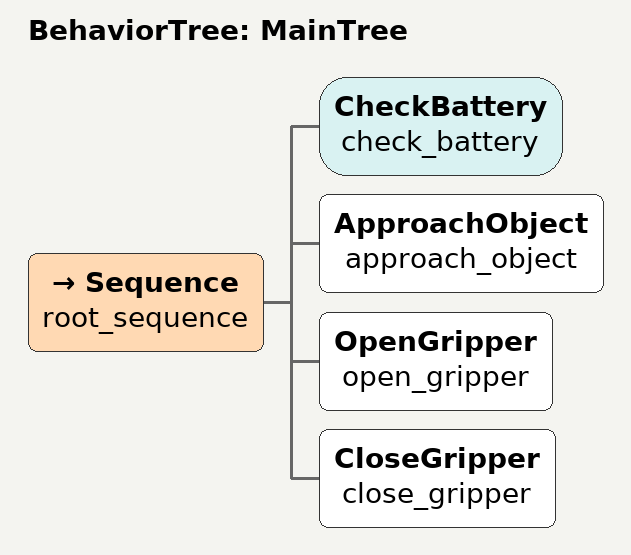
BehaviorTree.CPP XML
<root BTCPP_format="4" >
    <BehaviorTree ID="MainTree">
      <Sequence name="root_sequence">
        <CheckBattery   name="check_battery"/>
        <ApproachObject name="approach_object"/>
        <OpenGripper    name="open_gripper"/>
        <CloseGripper   name="close_gripper"/>
      </Sequence>
    </BehaviorTree>
  </root>
